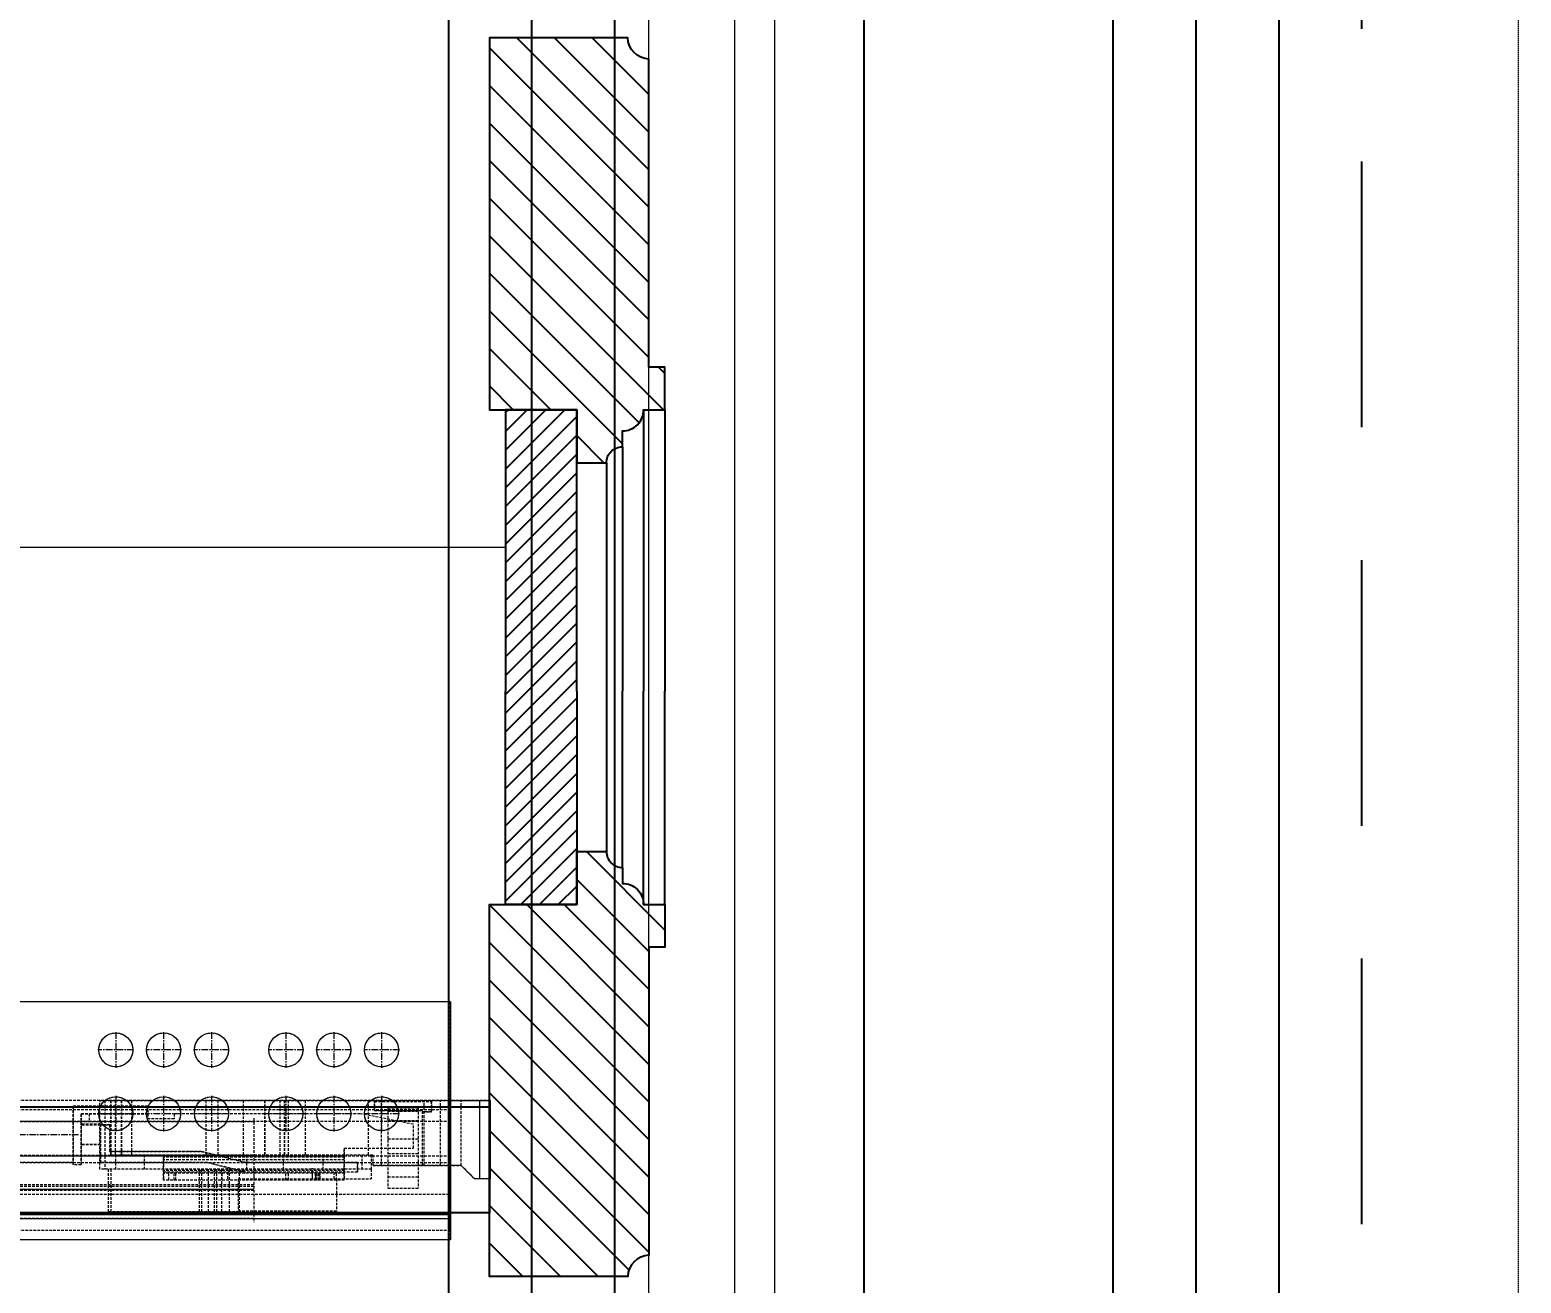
# Model space of a CAD drawing. Header units: inches. Extents: x 274057 to 444617, y 490067 to 635630.
# Drawn here: x 354015 to 354295.6, y 492496.2 to 492732.1 of the extents above; entities that cross this region are included whole.
import ezdxf

# ---------------------------------------------------------------- set-up
doc = ezdxf.new("R2010")
doc.units = ezdxf.units.IN
doc.header["$MEASUREMENT"] = 0
for name, pattern in [('CENTER', [2, 1.25, -0.25, 0.25, -0.25]), ('DASHED', [0.75, 0.5, -0.25]), ('HIDDEN', [0.375, 0.25, -0.125])]:
    doc.linetypes.add(name, pattern=pattern)
for name, color, linetype, lineweight in [('CQ Architectural Window', 8, 'HIDDEN', 18), ('CQ Hardware Accs.', 1, 'Continuous', 0), ('CQ Wood', 30, 'Continuous', 0), ('Hardware Accs.', 7, 'Continuous', 0)]:
    doc.layers.add(name, color=color, linetype=linetype, lineweight=lineweight)
for name, color, linetype in [('CQ curtains and frames', 252, 'Continuous'), ('CQ PANEL DIMENSION', 1, 'Continuous'), ('CQ Plaster', 1, 'Continuous'), ('CQ spot detail elevation', 1, 'Continuous'), ('CQ Wood Section', 60, 'Continuous'), ('CQ_callout', 34, 'Continuous'), ('Layer7', 8, 'Continuous'), ('WOOD 01', 34, 'Continuous')]:
    doc.layers.add(name, color=color, linetype=linetype)
doc.styles.get("Standard").update_dxf_attribs({"font": 'arial.ttf'})
doc.dimstyles.new('CQ 20', dxfattribs={"dimscale": 0.2, "dimtxt": 150, "dimasz": 100, "dimexe": 100, "dimexo": 20, "dimgap": 80, "dimtad": 1, "dimdec": 0, "dimzin": 0, "dimdsep": 46, "dimtxsty": 'Standard', "dimblk": 'DOT', "dimcen": 100, "dimclrd": 1, "dimclre": 1, "dimclrt": 3, "dimadec": 0, "dimazin": 0, "dimtfac": 1, "dimtdec": 0, "dimtofl": 0, "dimtmove": 0, "dimatfit": 3, "dimfxl": 1, "dimtolj": 1, "dimtzin": 0, "dimlwd": -1, "dimarcsym": 0})
doc.dimstyles.get("Standard").update_dxf_attribs({"dimtxt": 0.18, "dimasz": 0.18, "dimexe": 0.18, "dimexo": 0.0625, "dimgap": 0.09, "dimtad": 0, "dimtih": 1, "dimtoh": 1, "dimdec": 4, "dimzin": 0, "dimdsep": 46, "dimtxsty": 'Standard', "dimcen": 0.09, "dimadec": 0, "dimazin": 0, "dimtfac": 1, "dimtdec": 4, "dimtofl": 0, "dimtmove": 0, "dimatfit": 3, "dimfxl": 1, "dimtolj": 1, "dimtzin": 0, "dimarcsym": 0})

# ---------------------------------------------------------------- blocks, each defined once
blk = doc.blocks.new('ff-15 window')
at = {"layer": 'CQ Architectural Window', "elevation": -0.03}
blk.add_lwpolyline([(354831.91, 513252.52), (359931.91, 513252.52), (359931.91, 510602.52), (354831.91, 510602.52)], close=True, dxfattribs=at)
blk = doc.blocks.new('_Dot')
at = {"color": 0, "linetype": 'ByBlock', "lineweight": -2}
blk.add_line((-0.5, 0), (-1, 0), dxfattribs=at)
at = {"color": 0, "linetype": 'ByBlock', "const_width": 0.5}
blk.add_lwpolyline([(-0.25, 0, 1), (0.25, 0, 1)], format="xyb", close=True, dxfattribs=at)
blk = doc.blocks.new('*D1290')
at = {"layer": 'CQ PANEL DIMENSION', "color": 1, "lineweight": -2, "transparency": 16777216}
for p, q in [((354281.45, 495194.74), (354806.32, 495194.74)), ((353585.88, 492094.74), (354806.32, 492094.74))]:
    blk.add_line(p, q, dxfattribs=at)
at = {"layer": 'CQ PANEL DIMENSION', "color": 1, "transparency": 16777216}
blk.add_line((354786.32, 495174.74), (354786.32, 492114.74), dxfattribs=at)
at = {"layer": 'Defpoints', "color": 0, "transparency": 16777216}
for p in [(354277.45, 495194.74, 0), (353581.88, 492094.74, 0), (354786.32, 492094.74)]:
    blk.add_point(p, dxfattribs=at)
at = {"layer": 'CQ PANEL DIMENSION', "color": 1, "transparency": 16777216, "xscale": 20, "yscale": 20, "zscale": 20}
for p, rotation in [((354786.32, 495194.74), 90), ((354786.32, 492094.74), 270)]:
    blk.add_blockref('_Dot', p, dxfattribs=dict(at, rotation=rotation))
at = {"layer": 'CQ PANEL DIMENSION', "color": 3, "transparency": 16777216, "insert": (354754.99, 493644.74), "char_height": 30, "attachment_point": 5, "rotation": 90}
blk.add_mtext('\\A1;3100', dxfattribs=at)
blk = doc.blocks.new('hettich quadro 4D V6 silent')
at = {"layer": 'Hardware Accs.', "linetype": 'DASHED', "lineweight": 0}
for p, q in [((190674.19, -47336.67), (190492.69, -47336.67)), ((190674.19, -47381.47), (190674.19, -47336.67)), ((190674.19, -47355.22), (190279.99, -47355.22)), ((190674.19, -47355.22), (190279.99, -47355.22)), ((190608.21, -47368.17), (190608.21, -47355.22)), ((190681.69, -47355.22), (190608.21, -47355.22)), ((190608.21, -47368.17), (190608.21, -47355.22)), ((190608.21, -47355.22), (190681.69, -47355.22)), ((190609.11, -47355.22), (190609.11, -47368.17)), ((190609.11, -47355.22), (190609.11, -47368.17)), ((190610.25, -47365.47), (190610.25, -47355.22)), ((190610.25, -47355.22), (190610.25, -47365.47)), ((190611.16, -47365.47), (190611.16, -47355.22)), ((190611.16, -47365.47), (190611.16, -47355.22)), ((190612.28, -47355.22), (190612.28, -47365.47)), ((190612.28, -47365.47), (190612.28, -47355.22)), ((190614.21, -47365.47), (190614.21, -47355.22)), ((190614.21, -47365.47), (190614.21, -47355.22)), ((190614.24, -47365.47), (190614.24, -47355.22)), ((190614.24, -47365.47), (190614.24, -47355.22)), ((190628.21, -47365.47), (190628.21, -47355.22)), ((190628.21, -47365.47), (190628.21, -47355.22)), ((190630.46, -47365.47), (190630.46, -47355.22)), ((190630.46, -47365.47), (190630.46, -47355.22)), ((190635.21, -47365.47), (190635.21, -47355.22)), ((190635.21, -47365.47), (190635.21, -47355.22)), ((190639.21, -47365.47), (190639.21, -47355.22)), ((190639.21, -47355.22), (190639.21, -47365.47)), ((190642.14, -47365.47), (190642.14, -47355.22)), ((190642.14, -47365.47), (190642.14, -47355.22)), ((190642.93, -47355.22), (190642.93, -47365.47)), ((190642.93, -47365.47), (190642.93, -47355.22)), ((190643.71, -47365.47), (190643.71, -47355.22)), ((190643.71, -47365.47), (190643.71, -47355.22)), ((190646.91, -47365.47), (190646.91, -47355.22)), ((190646.91, -47365.47), (190646.91, -47355.22)), ((190658.71, -47365.47), (190658.71, -47355.22)), ((190658.71, -47365.47), (190658.71, -47355.22)), ((190659.86, -47357.12), (190659.86, -47355.22)), ((190659.86, -47355.22), (190659.86, -47357.12)), ((190661.21, -47367.47), (190661.21, -47355.22)), ((190661.21, -47367.47), (190661.21, -47355.22)), ((190669.21, -47367.47), (190669.21, -47355.22)), ((190669.21, -47367.47), (190669.21, -47355.22)), ((190670.56, -47355.22), (190670.56, -47357.39)), ((190670.56, -47357.39), (190670.56, -47355.22)), ((190672.26, -47367.47), (190672.26, -47355.22)), ((190672.26, -47367.47), (190672.26, -47355.22)), ((190674.19, -47369.72), (190674.19, -47355.22)), ((190674.19, -47355.22), (190674.19, -47369.72)), ((190676.15, -47367.47), (190676.15, -47355.22)), ((190676.15, -47367.47), (190676.15, -47355.22)), ((190679.71, -47369.97), (190679.71, -47355.22)), ((190681.69, -47369.97), (190681.69, -47355.22)), ((190674.19, -47356.97), (190279.99, -47356.97)), ((190674.19, -47356.97), (190279.99, -47356.97)), ((190583.39, -47356.42), (190603.19, -47356.42)), ((190583.39, -47356.42), (190603.19, -47356.42)), ((190603.19, -47356.22), (190603.19, -47367.32)), ((190603.19, -47356.22), (190617.19, -47356.22)), ((190603.19, -47356.22), (190617.19, -47356.22)), ((190603.19, -47367.32), (190603.19, -47356.22)), ((190604.69, -47357.72), (190617.19, -47357.72)), ((190604.69, -47367.32), (190604.69, -47357.72)), ((190604.69, -47357.72), (190604.69, -47367.32)), ((190617.19, -47357.72), (190604.69, -47357.72)), ((190606.19, -47357.72), (190606.19, -47359.22)), ((190606.19, -47357.72), (190606.19, -47359.22)), ((190617.19, -47356.22), (190617.19, -47358.72)), ((190617.19, -47356.22), (190617.19, -47358.72)), ((190622.19, -47357.72), (190622.19, -47358.72)), ((190657.19, -47357.72), (190622.19, -47357.72)), ((190622.19, -47357.72), (190622.19, -47358.72)), ((190657.19, -47357.72), (190622.19, -47357.72)), ((190667.19, -47359.72), (190657.19, -47357.72)), ((190667.19, -47359.72), (190657.19, -47357.72)), ((190659.86, -47355.42), (190670.56, -47355.42)), ((190659.86, -47355.42), (190670.56, -47355.42)), ((190668.91, -47357.12), (190659.86, -47357.12)), ((190659.86, -47357.12), (190668.91, -47357.12)), ((190668.06, -47356.62), (190662.36, -47356.62)), ((190662.36, -47356.62), (190662.36, -47371.72)), ((190662.36, -47356.62), (190668.06, -47356.62)), ((190662.36, -47356.62), (190662.36, -47371.72)), ((190662.36, -47357.22), (190668.06, -47357.22)), ((190662.36, -47357.22), (190668.06, -47357.22)), ((190668.06, -47356.62), (190668.06, -47371.72)), ((190668.06, -47356.62), (190668.06, -47371.72)), ((190668.91, -47367.47), (190668.91, -47357.12)), ((190668.91, -47367.47), (190668.91, -47357.12)), ((190670.56, -47357.39), (190668.91, -47357.39)), ((190668.91, -47357.39), (190670.56, -47357.39)), ((190674.19, -47359.21), (190279.99, -47359.21)), ((190674.19, -47359.21), (190279.99, -47359.21)), ((190637.19, -47359.24), (190283.99, -47359.24)), ((190637.19, -47359.24), (190283.99, -47359.24)), ((190603.19, -47359.22), (190583.19, -47359.22)), ((190603.19, -47359.22), (190583.19, -47359.22)), ((190606.19, -47359.22), (190604.69, -47359.22)), ((190606.19, -47359.22), (190604.69, -47359.22)), ((190608.29, -47359.72), (190604.69, -47359.72)), ((190608.29, -47359.72), (190604.69, -47359.72)), ((190608.29, -47359.84), (190604.69, -47359.84)), ((190608.29, -47359.84), (190604.69, -47359.84)), ((190608.29, -47359.85), (190604.69, -47359.85)), ((190608.29, -47359.85), (190604.69, -47359.85)), ((190608.29, -47359.72), (190608.29, -47366.92)), ((190608.29, -47366.92), (190608.29, -47359.72)), ((190610.09, -47359.82), (190608.29, -47359.82)), ((190608.29, -47359.82), (190610.09, -47359.82)), ((190610.09, -47364.82), (190610.09, -47359.82)), ((190610.09, -47359.82), (190610.09, -47364.82)), ((190622.19, -47358.72), (190617.19, -47358.72)), ((190622.19, -47358.72), (190617.19, -47358.72)), ((190637.19, -47358.57), (190637.19, -47378.12)), ((190637.19, -47358.57), (190637.19, -47378.12)), ((190662.36, -47359.05), (190668.06, -47359.05)), ((190668.06, -47359.05), (190662.36, -47359.05)), ((190662.36, -47359.12), (190668.06, -47359.12)), ((190662.36, -47359.12), (190668.06, -47359.12)), ((190667.19, -47364.22), (190667.19, -47359.72)), ((190667.19, -47364.22), (190667.19, -47359.72)), ((190608.29, -47363.49), (190604.69, -47363.49)), ((190608.29, -47363.49), (190604.69, -47363.49)), ((190608.29, -47363.61), (190604.69, -47363.61)), ((190608.29, -47363.61), (190604.69, -47363.61)), ((190662.36, -47362.47), (190668.06, -47362.47)), ((190662.36, -47362.47), (190668.06, -47362.47)), ((190674.19, -47365.72), (190279.99, -47365.72)), ((190674.19, -47365.72), (190279.99, -47365.72)), ((190674.19, -47365.73), (190279.99, -47365.73)), ((190674.19, -47365.73), (190279.99, -47365.73)), ((190637.19, -47365.58), (190283.99, -47365.58)), ((190637.19, -47365.58), (190283.99, -47365.58)), ((190603.19, -47365.72), (190580.19, -47365.72)), ((190654.19, -47365.72), (190580.19, -47365.72)), ((190654.19, -47365.72), (190580.19, -47365.72)), ((190603.19, -47365.72), (190580.19, -47365.72)), ((190620.19, -47365.72), (190583.19, -47365.72)), ((190620.19, -47365.72), (190583.19, -47365.72)), ((190654.19, -47365.72), (190604.69, -47365.72)), ((190654.19, -47365.72), (190604.69, -47365.72)), ((190627.27, -47364.82), (190610.09, -47364.82)), ((190610.09, -47364.82), (190627.27, -47364.82)), ((190610.25, -47365.47), (190659.53, -47365.47)), ((190610.25, -47365.47), (190659.53, -47365.47)), ((190611.16, -47365.47), (190611.16, -47368.17)), ((190611.16, -47365.47), (190611.16, -47368.17)), ((190616.53, -47365.47), (190616.53, -47368.17)), ((190616.53, -47365.47), (190616.53, -47368.17)), ((190620.19, -47365.72), (190620.19, -47370.22)), ((190620.19, -47370.22), (190620.19, -47365.72)), ((190654.19, -47365.89), (190620.19, -47365.89)), ((190654.19, -47365.89), (190620.19, -47365.89)), ((190654.19, -47366.39), (190620.19, -47366.39)), ((190654.19, -47366.39), (190620.19, -47366.39)), ((190635.69, -47366.92), (190627.27, -47364.82)), ((190627.27, -47364.82), (190635.69, -47366.92)), ((190635.79, -47365.47), (190635.79, -47368.17)), ((190635.79, -47365.47), (190635.79, -47368.17)), ((190642.69, -47365.47), (190642.69, -47368.17)), ((190642.69, -47365.47), (190642.69, -47368.17)), ((190650.12, -47365.47), (190650.12, -47368.17)), ((190650.12, -47365.47), (190650.12, -47368.17)), ((190654.19, -47364.22), (190667.19, -47364.22)), ((190654.19, -47370.22), (190654.19, -47364.22)), ((190654.19, -47364.22), (190654.19, -47370.22)), ((190654.19, -47364.22), (190667.19, -47364.22)), ((190657.5, -47365.47), (190657.5, -47368.17)), ((190657.5, -47365.47), (190657.5, -47368.17)), ((190659.25, -47365.47), (190659.25, -47368.17)), ((190659.25, -47365.47), (190659.25, -47368.17)), ((190659.27, -47365.47), (190659.27, -47368.17)), ((190659.27, -47365.47), (190659.27, -47368.17)), ((190659.53, -47365.47), (190659.53, -47367.47)), ((190659.53, -47365.47), (190659.53, -47367.47)), ((190662.36, -47365.22), (190668.06, -47365.22)), ((190662.36, -47365.22), (190668.06, -47365.22)), ((190674.19, -47366.97), (190492.69, -47366.97)), ((190674.19, -47366.97), (190492.69, -47366.97)), ((190603.19, -47366.92), (190583.39, -47366.92)), ((190603.19, -47366.92), (190583.39, -47366.92)), ((190604.69, -47367.32), (190603.19, -47367.32)), ((190604.69, -47367.32), (190603.19, -47367.32)), ((190659.27, -47368.17), (190608.21, -47368.17)), ((190659.27, -47368.17), (190608.21, -47368.17)), ((190608.29, -47366.92), (190628.47, -47366.92)), ((190628.47, -47366.92), (190608.29, -47366.92)), ((190609.78, -47368.17), (190609.78, -47376.17)), ((190609.78, -47368.17), (190609.78, -47376.17)), ((190610.28, -47368.17), (190610.28, -47376.17)), ((190610.28, -47368.17), (190610.28, -47376.17)), ((190654.19, -47368.39), (190620.19, -47368.39)), ((190654.19, -47368.39), (190620.19, -47368.39)), ((190656.69, -47368.72), (190620.19, -47368.72)), ((190656.69, -47368.72), (190620.19, -47368.72)), ((190654.19, -47368.89), (190620.19, -47368.89)), ((190654.19, -47368.89), (190620.19, -47368.89)), ((190621.19, -47370.22), (190621.19, -47368.72)), ((190621.19, -47370.22), (190621.19, -47368.72)), ((190622.19, -47370.22), (190622.19, -47368.72)), ((190622.19, -47370.22), (190622.19, -47368.72)), ((190622.49, -47370.22), (190622.49, -47368.72)), ((190622.49, -47370.22), (190622.49, -47368.72)), ((190626.87, -47368.17), (190626.87, -47376.17)), ((190626.87, -47368.17), (190626.87, -47376.17)), ((190627.33, -47368.17), (190627.33, -47376.17)), ((190627.33, -47368.17), (190627.33, -47376.17)), ((190628.47, -47366.92), (190635.69, -47368.72)), ((190635.69, -47368.72), (190628.47, -47366.92)), ((190628.6, -47368.17), (190628.6, -47376.17)), ((190628.6, -47368.17), (190628.6, -47376.17)), ((190629.69, -47368.17), (190629.69, -47376.17)), ((190629.69, -47368.17), (190629.69, -47376.17)), ((190630.14, -47368.17), (190630.14, -47376.17)), ((190630.14, -47368.17), (190630.14, -47376.17)), ((190630.19, -47370.22), (190630.19, -47368.72)), ((190630.19, -47370.22), (190630.19, -47368.72)), ((190631.05, -47368.17), (190631.05, -47376.17)), ((190631.05, -47368.17), (190631.05, -47376.17)), ((190631.19, -47370.22), (190631.19, -47368.72)), ((190631.19, -47370.22), (190631.19, -47368.72)), ((190632.19, -47368.72), (190632.19, -47370.22)), ((190632.19, -47368.72), (190632.19, -47370.22)), ((190632.51, -47368.17), (190632.51, -47376.17)), ((190632.51, -47368.17), (190632.51, -47376.17)), ((190634.39, -47368.17), (190634.39, -47376.17)), ((190634.39, -47368.17), (190634.39, -47376.17)), ((190656.69, -47366.92), (190635.69, -47366.92)), ((190635.69, -47366.92), (190656.69, -47366.92)), ((190637.21, -47369.97), (190637.21, -47368.17)), ((190637.21, -47369.97), (190637.21, -47368.17)), ((190643.19, -47370.22), (190643.19, -47368.72)), ((190643.19, -47370.22), (190643.19, -47368.72)), ((190643.69, -47370.22), (190643.69, -47368.72)), ((190643.69, -47370.22), (190643.69, -47368.72)), ((190648.79, -47368.72), (190648.79, -47370.22)), ((190648.79, -47370.22), (190648.79, -47368.72)), ((190649.02, -47370.22), (190649.02, -47368.72)), ((190649.02, -47370.22), (190649.02, -47368.72)), ((190649.36, -47370.22), (190649.36, -47368.72)), ((190649.36, -47370.22), (190649.36, -47368.72)), ((190649.59, -47370.22), (190649.59, -47368.72)), ((190649.59, -47368.72), (190649.59, -47370.22)), ((190652.19, -47368.72), (190652.19, -47370.22)), ((190652.19, -47368.72), (190652.19, -47370.22)), ((190652.69, -47370.22), (190652.69, -47368.72)), ((190652.69, -47370.22), (190652.69, -47368.72)), ((190656.69, -47368.72), (190656.69, -47366.92)), ((190656.69, -47366.92), (190656.69, -47368.72)), ((190659.21, -47368.17), (190659.21, -47369.97)), ((190659.21, -47368.17), (190659.21, -47369.97)), ((190676.19, -47367.47), (190659.53, -47367.47)), ((190659.53, -47367.47), (190676.19, -47367.47)), ((190674.19, -47379.72), (190674.19, -47366.97)), ((190676.19, -47367.47), (190678.69, -47369.97)), ((190637.19, -47371.11), (190283.99, -47371.11)), ((190637.19, -47371.11), (190283.99, -47371.11)), ((190637.19, -47371.45), (190283.99, -47371.45)), ((190283.99, -47371.92), (190637.19, -47371.92)), ((190637.19, -47371.96), (190283.99, -47371.96)), ((190637.19, -47372.18), (190283.99, -47372.18)), ((190637.19, -47371.45), (190492.69, -47371.45)), ((190492.69, -47371.92), (190637.19, -47371.92)), ((190637.19, -47371.96), (190492.69, -47371.96)), ((190637.19, -47372.18), (190492.69, -47372.18)), ((190654.19, -47370.22), (190620.19, -47370.22)), ((190654.19, -47370.22), (190620.19, -47370.22)), ((190634.21, -47369.97), (190659.21, -47369.97)), ((190634.21, -47369.97), (190634.21, -47376.07)), ((190634.21, -47369.97), (190659.21, -47369.97)), ((190634.21, -47369.97), (190634.21, -47376.07)), ((190652.71, -47369.97), (190652.71, -47376.07)), ((190652.71, -47369.97), (190652.71, -47376.07)), ((190662.36, -47369.58), (190668.06, -47369.58)), ((190662.36, -47369.58), (190668.06, -47369.58)), ((190662.36, -47371.72), (190668.06, -47371.72)), ((190662.36, -47371.72), (190668.06, -47371.72)), ((190681.69, -47369.97), (190678.69, -47369.97)), ((190492.69, -47372.88), (190674.19, -47372.88)), ((190492.69, -47372.88), (190674.19, -47372.88)), ((190637.19, -47377.46), (190283.99, -47377.46)), ((190637.19, -47377.46), (190283.99, -47377.46)), ((190674.19, -47376.5), (190492.69, -47376.5)), ((190674.19, -47376.5), (190492.69, -47376.5)), ((190674.19, -47376.68), (190492.69, -47376.68)), ((190674.19, -47376.76), (190492.69, -47376.76)), ((190674.19, -47376.76), (190492.69, -47376.76)), ((190674.19, -47376.76), (190492.69, -47376.76)), ((190674.19, -47377.48), (190492.69, -47377.48)), ((190634.39, -47376.17), (190609.78, -47376.17)), ((190609.78, -47376.17), (190634.39, -47376.17)), ((190652.71, -47376.07), (190634.21, -47376.07)), ((190634.21, -47376.07), (190652.71, -47376.07)), ((190674.19, -47379.72), (190492.69, -47379.72)), ((190674.19, -47379.72), (190492.69, -47379.72)), ((190674.19, -47381.47), (190492.69, -47381.47))]:
    blk.add_line(p, q, dxfattribs=at)
at = {"layer": 'Hardware Accs.', "linetype": 'Continuous', "lineweight": 0}
for p, q in [((190674.19, -47336.67), (190492.69, -47336.67)), ((190674.19, -47336.67), (190674.19, -47381.47)), ((190674.19, -47355.22), (190681.69, -47355.22)), ((190679.71, -47369.97), (190679.71, -47355.22)), ((190681.69, -47369.97), (190681.69, -47355.22)), ((190676.19, -47367.47), (190674.19, -47367.47)), ((190678.69, -47369.97), (190676.19, -47367.47)), ((190681.69, -47369.97), (190678.69, -47369.97)), ((190674.19, -47376.68), (190492.69, -47376.68)), ((190674.19, -47376.76), (190492.69, -47376.76)), ((190674.19, -47377.48), (190492.69, -47377.48)), ((190674.19, -47381.47), (190492.69, -47381.47))]:
    blk.add_line(p, q, dxfattribs=at)
at = {"layer": 'Hardware Accs.', "linetype": 'CENTER', "lineweight": 0}
for p, q in [((190611.19, -47342.36), (190611.19, -47349.08)), ((190620.19, -47342.36), (190620.19, -47349.08)), ((190629.19, -47342.36), (190629.19, -47349.08)), ((190643.19, -47342.36), (190643.19, -47349.08)), ((190652.19, -47342.36), (190652.19, -47349.08)), ((190661.19, -47342.36), (190661.19, -47349.08)), ((190614.55, -47345.72), (190607.83, -47345.72)), ((190623.55, -47345.72), (190616.83, -47345.72)), ((190632.55, -47345.72), (190625.83, -47345.72)), ((190646.55, -47345.72), (190639.83, -47345.72)), ((190655.55, -47345.72), (190648.83, -47345.72)), ((190664.55, -47345.72), (190657.83, -47345.72)), ((190611.19, -47354.36), (190611.19, -47361.08)), ((190620.19, -47354.36), (190620.19, -47361.08)), ((190629.19, -47354.36), (190629.19, -47361.08)), ((190643.19, -47354.36), (190643.19, -47361.08)), ((190652.19, -47354.36), (190652.19, -47361.08)), ((190661.19, -47354.36), (190661.19, -47361.08)), ((190614.55, -47357.72), (190607.83, -47357.72)), ((190623.55, -47357.72), (190616.83, -47357.72)), ((190632.55, -47357.72), (190625.83, -47357.72)), ((190646.55, -47357.72), (190639.83, -47357.72)), ((190655.55, -47357.72), (190648.83, -47357.72)), ((190664.55, -47357.72), (190657.83, -47357.72)), ((190604.18, -47361.67), (190582.4, -47361.67)), ((190648.21, -47370.07), (190648.21, -47367.98))]:
    blk.add_line(p, q, dxfattribs=at)
at = {"layer": 'Hardware Accs.', "linetype": 'DASHED', "lineweight": 0}
for centre in [(190611.19, -47345.72), (190620.19, -47345.72), (190629.19, -47345.72), (190643.19, -47345.72), (190652.19, -47345.72), (190661.19, -47345.72), (190611.19, -47357.72), (190620.19, -47357.72), (190629.19, -47357.72), (190643.19, -47357.72), (190652.19, -47357.72), (190661.19, -47357.72)]:
    blk.add_circle(centre, 3.2, dxfattribs=at)
at = {"layer": 'Hardware Accs.', "linetype": 'Continuous', "lineweight": 0}
for centre in [(190611.19, -47345.72), (190620.19, -47345.72), (190629.19, -47345.72), (190643.19, -47345.72), (190652.19, -47345.72), (190661.19, -47345.72), (190611.19, -47357.72), (190620.19, -47357.72), (190629.19, -47357.72), (190643.19, -47357.72), (190652.19, -47357.72), (190661.19, -47357.72)]:
    blk.add_circle(centre, 3.2, dxfattribs=at)
blk = doc.blocks.new('A$C655D42F9')
at = {"layer": 'Layer7'}
h = blk.add_hatch(dxfattribs=at)
h.set_pattern_fill('ANSI31', color=256, scale=40, angle=-90)
h.set_pattern_definition([(315, (-960241.311, -159300.572), (3.535533906, 3.535533906), [])])
h.paths.add_polyline_path([(-1698.78, 573.77), (-1695.78, 573.77), (-1695.78, 565.77), (-1699.78, 565.77, -0.414214), (-1703.78, 561.77), (-1703.78, 558.77, 0.414214), (-1706.78, 555.77), (-1712.36, 555.77), (-1712.36, 565.76), (-1718.36, 565.76), (-1728.78, 565.76), (-1728.78, 575.77), (-1728.78, 635.77), (-1702.78, 635.77, 0.397359), (-1698.78, 631.77)])
h = blk.add_hatch(dxfattribs=at)
h.set_pattern_fill('ANSI31', color=256, scale=20)
h.set_pattern_definition([(45, (-884810.0883, -139182.187), (-1.767766953, 1.767766953), [])])
h.paths.add_polyline_path([(-1725.78, 565.76), (-1712.36, 565.76), (-1712.36, 472.62), (-1725.78, 472.62)])
h = blk.add_hatch(dxfattribs=at)
h.set_pattern_fill('ANSI31', color=256, scale=40, angle=-90)
h.set_pattern_definition([(315, (-960241.311, -159313.399), (3.535533906, 3.535533906), [])])
h.paths.add_polyline_path([(-1698.78, 464.61), (-1695.78, 464.61), (-1695.78, 472.61), (-1699.78, 472.61, 0.414214), (-1703.78, 476.61), (-1703.78, 479.61, -0.414214), (-1706.78, 482.61), (-1712.36, 482.61), (-1712.36, 472.62), (-1718.36, 472.62), (-1728.78, 472.62), (-1728.78, 462.61), (-1728.78, 402.61), (-1702.78, 402.61, -0.397359), (-1698.78, 406.61)])
at = {"color": 8}
for points, elevation in [([(-1699.78, 565.77), (-1699.78, 512.77)], 0.11), ([(-1695.78, 565.77), (-1695.78, 512.77)], 0.11), ([(-1703.78, 558.77), (-1703.78, 512.77)], 0.11), ([(-1706.78, 555.77), (-1706.78, 482.61)], 0.11), ([(-1703.78, 479.61), (-1703.78, 512.77)], 0.1), ([(-1699.78, 472.61), (-1699.78, 512.77)], 0.1), ([(-1695.78, 472.61), (-1695.78, 512.77)], 0.1)]:
    blk.add_lwpolyline(points, dxfattribs=dict(at, elevation=elevation))
at = {"layer": 'CQ Wood'}
blk.add_line((-1725.78, 539.82, 0.11), (-2151.75, 539.82, 0.11), dxfattribs=at)
at = {"layer": 'CQ Wood Section', "ltscale": 1000, "elevation": 0.11}
for points in [[(-1712.36, 555.77), (-1706.78, 555.77, -0.414214), (-1703.78, 558.77), (-1703.78, 561.77, 0.414214), (-1699.78, 565.77), (-1695.78, 565.77), (-1695.78, 573.77), (-1698.78, 573.77), (-1698.78, 631.77, -0.397359), (-1702.78, 635.77), (-1728.78, 635.77), (-1728.78, 565.76), (-1718.36, 565.76), (-1718.36, 565.76), (-1712.36, 565.76)], [(-1712.36, 482.61), (-1706.78, 482.61, 0.414214), (-1703.78, 479.61), (-1703.78, 476.61, -0.414214), (-1699.78, 472.61), (-1695.78, 472.61), (-1695.78, 464.61), (-1698.78, 464.61), (-1698.78, 406.61, 0.397359), (-1702.78, 402.61), (-1728.78, 402.61), (-1728.78, 472.62), (-1718.36, 472.62), (-1718.36, 472.62), (-1712.36, 472.62)]]:
    blk.add_lwpolyline(points, format="xyb", close=True, dxfattribs=at)
at = {"layer": 'CQ Wood Section', "ltscale": 1000}
for points, elevation in [([(-1712.36, 512.77), (-1712.36, 565.76), (-1725.78, 565.76), (-1725.78, 512.77)], 0.11), ([(-1712.36, 512.77), (-1712.36, 472.62), (-1725.78, 472.62), (-1725.78, 512.77)], 0.1)]:
    blk.add_lwpolyline(points, dxfattribs=dict(at, elevation=elevation))
at = {"layer": 'CQ Wood Section', "elevation": 0.11}
blk.add_lwpolyline([(-2171.75, 434.57), (-1728.78, 434.57), (-1728.78, 414.57), (-2171.75, 414.57)], close=True, dxfattribs=at)
at = {"layer": 'WOOD 01', "lineweight": 0, "ltscale": 500, "elevation": 0.13}
blk.add_lwpolyline([(-1698.78, 874.99), (-1675.18, 874.99), (-1675.18, 150), (-1698.78, 150)], close=True, dxfattribs=at)
blk.add_lwpolyline([(-1675.18, 849.99, 0.414214), (-1682.68, 842.49), (-1682.68, 177.5, 0.414214), (-1675.18, 170, 0.414214)], format="xyb", dxfattribs=at)
at = {"layer": 'CQ Hardware Accs.', "color": 1}
blk.add_blockref('hettich quadro 4D V6 silent', (-192410.28, 47790.98, 0.11), dxfattribs=at)

msp = doc.modelspace()

# ---------------------------------------------------------------- hatches: boundary and pattern name
at = {"layer": 'CQ curtains and frames', "linetype": 'ByBlock', "ltscale": 200}
h = msp.add_hatch(dxfattribs=at)
h.set_pattern_fill('PLASTI,_O', color=256, scale=500, angle=90)
h.set_pattern_definition([(90, (0, -24304.54), (-125, 8e-15), []), (90, (-15.62, -24304.54), (-125, 8e-15), []), (90, (-31.25, -24304.54), (-125, 8e-15), []), (90, (-78.12, -24304.54), (-125, 8e-15), [])])
edge = h.paths.add_edge_path()
edge.add_line((359636.1, 493216.74), (359636.1, 494854.7))
edge.add_line((359636.1, 494854.7), (359615.1, 494884.7))
edge.add_line((359615.1, 494884.7), (359611.1, 494954.83))
edge.add_line((359611.1, 494954.83), (359625.1, 494974.87))
edge.add_line((359625.1, 494974.87), (359625.1, 494994.74))
edge.add_line((359625.1, 494994.74), (354065.1, 494994.8))
edge.add_line((354065.1, 494994.8), (354065.1, 494974.87))
edge.add_line((354065.1, 494974.87), (354069.1, 494974.87))
edge.add_line((354069.1, 494974.87), (354070.27, 494972.04))
edge.add_line((354070.27, 494972.04), (354073.1, 494970.87))
edge.add_line((354073.1, 494970.87), (354073.1, 494967.87))
edge.add_arc((354073.1, 494964.87), 3, 0, 90, ccw=False)
edge.add_line((354076.1, 494964.87), (354079.1, 494964.87))
edge.add_line((354079.1, 494964.87), (354079.1, 494924.7))
edge.add_line((354079.1, 494924.7), (354076.1, 494924.7))
edge.add_arc((354073.1, 494924.7), 3, 270, 360, ccw=False)
edge.add_line((354073.1, 494921.7), (354073.1, 494918.7))
edge.add_arc((354073.1, 494914.7), 4, 90, 180)
edge.add_line((354069.1, 494914.7), (354065.1, 494914.7))
edge.add_line((354065.1, 494914.7), (354065.1, 494894.7))
edge.add_line((354065.1, 494894.7), (354068.1, 494894.7))
edge.add_arc((354071.1, 494894.7), 3, 180, 270)
edge.add_line((354071.1, 494891.7), (354071.1, 494888.7))
edge.add_arc((354071.1, 494884.7), 4, -90, 90, ccw=False)
edge.add_line((354071.1, 494880.7), (354071.1, 494877.7))
edge.add_arc((354071.1, 494874.7), 3, 90, 180)
edge.add_line((354068.1, 494874.7), (354065.1, 494874.7))
edge.add_line((354065.1, 494874.7), (354065.1, 494853.37))
edge.add_line((354065.1, 494853.37), (354052.04, 494853.37))
edge.add_line((354052.04, 494853.37), (354069.17, 492209.77))
edge.add_line((354069.17, 492209.77), (354295.1, 492209.71))
edge.add_line((354295.1, 492209.71), (354295.1, 494744.74))
edge.add_line((354295.1, 494744.74), (359395.1, 494744.74))
edge.add_line((359395.1, 494744.74), (359394.66, 493216.74))
edge.add_line((359394.66, 493216.74), (359636.1, 493216.88))

# ---------------------------------------------------------------- linework, layer by layer
at = {"layer": 'CQ spot detail elevation', "color": 3, "linetype": 'HIDDEN', "ltscale": 200, "elevation": -0.09}
msp.add_lwpolyline([(353172.56, 495257.25), (354265.55, 495257.25), (354265.55, 492060.93), (353172.56, 492060.93)], close=True, dxfattribs=at)

# ---------------------------------------------------------------- block references
at = {"layer": 'CQ curtains and frames'}
msp.add_blockref('ff-15 window', (-536.81, -18507.78, 0), dxfattribs=at)
at = {"layer": 'CQ Plaster'}
msp.add_blockref('A$C655D42F9', (355830.27, 492094.8, -0.13), dxfattribs=at)

# ---------------------------------------------------------------- dimensions: what is measured, and where the dimension line sits
at = {"layer": 'CQ PANEL DIMENSION'}
dim = msp.add_linear_dim(base=(354786.32, 492094.74), p1=(354277.45, 495194.74, 0), p2=(353581.88, 492094.74, 0), angle=90, dimstyle='CQ 20', override={"dimtmove": 1}, dxfattribs=at)
dim.commit()
dim.dimension.update_dxf_attribs({"geometry": '*D1290', "text_midpoint": (354754.99, 493644.74)})

# ---------------------------------------------------------------- leaders
at = {"layer": 'CQ_callout'}
msp.add_leader([(357930.59, 492582.35), (354490.41, 493560.59), (352926.48, 493560.59)], dimstyle='Standard', override={"dimasz": 10, "dimldrblk": 'Dot', "dimfxl": 0.1, "dimarcsym": 2}, dxfattribs=at)

doc.saveas('drawing.dxf')
